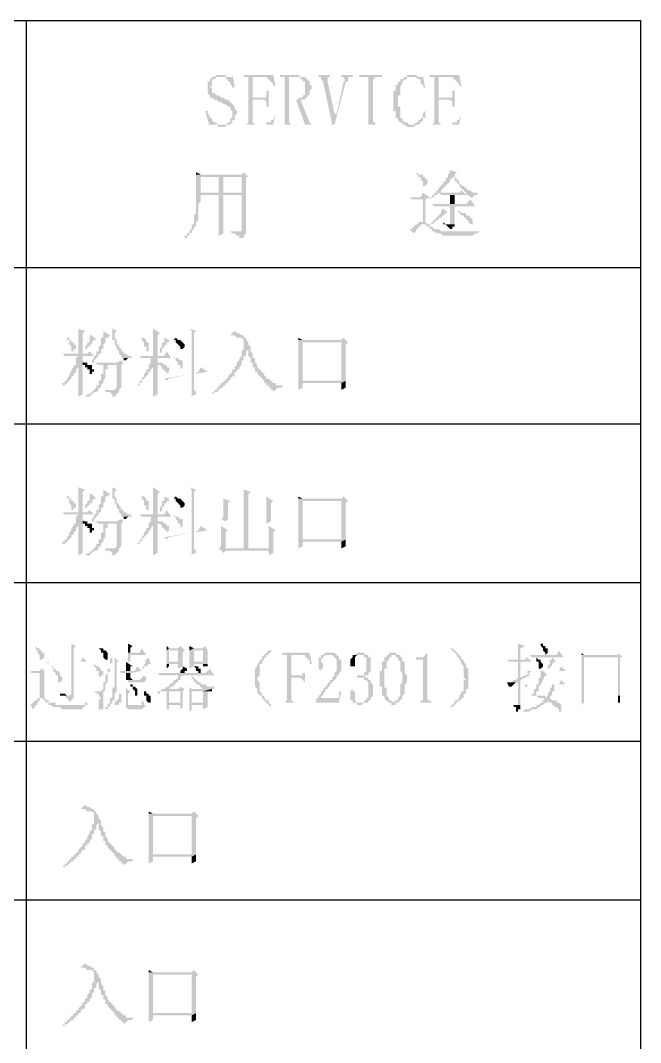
# Model space of a CAD drawing. Extents: x 51 to 246, y 3 to 417.
# Drawn here: x 221.89 to 233.47, y 288.97 to 308.06 of the extents above; entities that cross this region are included whole.
import ezdxf

# ---------------------------------------------------------------- set-up
doc = ezdxf.new("R2010")
doc.units = 0
doc.header["$MEASUREMENT"] = 0
doc.layers.add('_____1', color=160, linetype='Continuous')

msp = doc.modelspace()

# ---------------------------------------------------------------- hatches: boundary and pattern name
at = {"layer": '_____1'}
for points in [[(225.637, 307.043), (225.552, 307.043), (225.51, 307.001), (225.467, 307.001), (225.425, 306.959), (225.425, 306.916), (225.383, 306.916), (225.383, 306.705), (225.425, 306.662), (225.425, 306.62), (225.467, 306.62), (225.51, 306.578), (225.552, 306.578), (225.594, 306.535), (225.637, 306.535), (225.679, 306.493), (225.721, 306.493), (225.764, 306.451), (225.806, 306.451), (225.806, 306.408), (225.848, 306.366), (225.848, 306.239), (225.806, 306.239), (225.806, 306.154), (225.764, 306.154), (225.721, 306.112), (225.51, 306.112), (225.552, 306.112), (225.594, 306.07), (225.721, 306.07), (225.721, 306.112), (225.806, 306.112), (225.848, 306.154), (225.848, 306.197), (225.891, 306.197), (225.891, 306.281), (225.933, 306.324), (225.933, 306.366), (225.891, 306.408), (225.891, 306.451), (225.764, 306.578), (225.721, 306.578), (225.679, 306.62), (225.637, 306.62), (225.594, 306.662), (225.552, 306.662), (225.51, 306.705), (225.467, 306.705), (225.467, 306.789), (225.425, 306.832), (225.467, 306.832), (225.467, 306.959), (225.51, 306.959), (225.552, 307.001), (225.764, 307.001), (225.721, 307.001), (225.721, 307.043), (225.679, 307.043)], [(225.848, 307.043), (225.848, 307.001), (225.679, 307.001), (225.721, 307.001), (225.721, 306.959), (225.764, 306.959), (225.764, 306.916), (225.806, 306.916), (225.806, 306.874), (225.848, 306.832), (225.848, 306.789), (225.891, 306.832)], [(226.61, 307.043), (226.06, 307.043), (226.06, 307.001), (226.483, 307.001), (226.61, 306.874), (226.61, 306.832), (226.653, 306.832)], [(227.034, 307.043), (226.737, 307.043), (226.737, 307.001), (227.118, 307.001), (227.118, 306.959), (227.161, 306.959), (227.161, 306.916), (227.203, 306.916), (227.203, 306.662), (227.161, 306.662), (227.161, 306.62), (227.076, 306.62), (227.076, 306.578), (226.907, 306.578), (227.203, 306.578), (227.203, 306.62), (227.245, 306.62), (227.245, 306.662), (227.288, 306.662), (227.288, 306.747), (227.33, 306.789), (227.33, 306.832), (227.288, 306.874), (227.288, 306.916), (227.203, 307.001), (227.118, 307.001), (227.076, 307.043)], [(227.669, 307.043), (227.457, 307.043), (227.457, 307.001), (227.499, 307.001), (227.499, 306.959), (227.542, 306.916), (227.711, 306.112), (227.753, 306.324), (227.626, 306.916), (227.626, 307.001), (227.669, 307.001)], [(228.092, 307.043), (227.88, 307.043), (227.88, 307.001), (227.923, 307.001), (227.923, 306.959), (227.965, 306.959), (227.923, 306.916), (227.796, 306.324), (227.753, 306.324), (227.711, 306.112), (227.753, 306.112), (227.965, 306.916), (228.007, 306.916), (228.007, 307.001), (228.092, 307.001)], [(228.642, 307.043), (228.219, 307.043), (228.219, 307.001), (228.388, 307.001), (228.388, 306.112), (228.219, 306.112), (228.642, 306.112), (228.515, 306.112), (228.515, 306.154), (228.473, 306.154), (228.473, 306.959), (228.515, 307.001), (228.642, 307.001)], [(229.404, 307.043), (229.404, 307.001), (229.066, 307.001), (229.277, 307.001), (229.32, 306.959), (229.362, 306.959), (229.362, 306.874), (229.404, 306.874), (229.404, 306.832), (229.447, 306.789)], [(229.193, 307.043), (229.108, 307.043), (229.108, 307.001), (229.066, 307.001), (229.362, 307.001), (229.32, 307.001), (229.277, 307.043), (229.235, 307.043)], [(230.082, 307.043), (229.531, 307.043), (229.531, 307.001), (229.955, 307.001), (230.082, 306.874), (230.082, 306.832), (230.124, 306.832)], [(225.764, 307.001), (225.637, 307.001), (225.806, 307.001)], [(226.102, 307.001), (226.145, 307.001), (226.145, 306.154), (226.102, 306.112), (226.272, 306.112), (226.229, 306.154), (226.229, 306.578), (226.399, 306.578), (226.229, 306.62), (226.229, 307.001), (226.441, 307.001)], [(226.78, 307.001), (226.822, 307.001), (226.822, 306.112), (226.737, 306.112), (226.991, 306.112), (226.949, 306.112), (226.907, 306.154), (226.907, 306.578), (227.203, 306.578), (226.907, 306.578), (226.907, 307.001), (227.034, 307.001)], [(229.066, 307.001), (229.023, 306.959), (228.981, 306.959), (228.981, 306.916), (228.939, 306.916), (228.939, 306.874), (228.896, 306.832), (228.896, 306.747), (228.854, 306.747), (228.854, 306.366), (228.896, 306.366), (228.896, 306.239), (228.939, 306.239), (228.939, 306.197), (228.981, 306.154), (229.023, 306.154), (229.023, 306.112), (229.193, 306.112), (229.15, 306.112), (229.108, 306.154), (229.066, 306.154), (229.023, 306.197), (229.023, 306.239), (228.981, 306.239), (228.981, 306.451), (228.939, 306.451), (228.939, 306.662), (228.981, 306.662), (228.981, 306.832), (229.023, 306.874), (229.023, 306.916), (229.066, 306.959), (229.108, 306.959), (229.108, 307.001), (229.193, 307.001)], [(229.574, 307.001), (229.616, 307.001), (229.616, 306.154), (229.574, 306.112), (229.743, 306.112), (229.701, 306.154), (229.701, 306.578), (229.87, 306.578), (229.701, 306.62), (229.701, 307.001), (229.912, 307.001)], [(226.526, 306.747), (226.483, 306.747), (226.483, 306.62), (226.229, 306.62), (226.399, 306.578), (226.441, 306.578), (226.483, 306.535), (226.483, 306.451), (226.526, 306.451)], [(229.997, 306.747), (229.955, 306.747), (229.955, 306.62), (229.701, 306.62), (229.87, 306.578), (229.912, 306.578), (229.955, 306.535), (229.955, 306.451), (229.997, 306.451)], [(227.118, 306.578), (227.034, 306.578), (227.203, 306.112), (227.372, 306.112), (227.33, 306.112), (227.288, 306.154)], [(225.383, 306.366), (225.34, 306.366), (225.425, 306.07), (225.425, 306.112), (225.594, 306.112), (225.552, 306.112), (225.552, 306.154), (225.51, 306.154), (225.467, 306.197), (225.467, 306.239), (225.425, 306.239), (225.425, 306.281), (225.383, 306.324)], [(229.447, 306.366), (229.404, 306.324), (229.404, 306.239), (229.362, 306.239), (229.362, 306.197), (229.32, 306.197), (229.32, 306.154), (229.277, 306.154), (229.235, 306.112), (229.023, 306.112), (229.066, 306.112), (229.108, 306.07), (229.235, 306.07), (229.277, 306.112), (229.32, 306.112), (229.404, 306.197), (229.404, 306.239), (229.447, 306.239), (229.447, 306.324)], [(225.594, 306.112), (225.467, 306.112), (225.637, 306.112)], [(225.171, 305.223), (225.171, 305.181), (225.256, 305.181)], [(226.06, 305.223), (226.018, 305.181), (225.171, 305.181), (225.171, 304.503), (225.679, 304.503), (225.213, 304.503), (225.213, 304.63), (225.256, 304.673), (225.256, 304.8), (225.594, 304.8), (225.679, 304.842), (225.256, 304.842), (225.256, 305.138), (226.145, 305.138)], [(226.145, 305.138), (226.018, 305.138), (226.018, 304.842), (225.679, 304.842), (225.594, 304.8), (226.018, 304.8), (226.018, 304.503), (225.171, 304.503), (226.018, 304.503), (226.018, 304.122), (225.975, 304.122), (226.102, 304.122), (226.102, 305.138)], [(225.679, 305.138), (225.594, 305.138), (225.594, 304.842), (225.256, 304.842), (225.679, 304.842)], [(229.912, 305.265), (229.912, 305.223), (229.87, 305.181), (229.87, 305.138), (229.828, 305.096), (229.828, 305.054), (229.785, 305.054), (229.785, 305.011), (229.701, 304.927), (229.701, 304.884), (229.658, 304.884), (229.658, 304.842), (229.616, 304.842), (229.616, 304.8), (229.574, 304.8), (229.574, 304.757), (229.531, 304.757), (229.531, 304.715), (229.574, 304.757), (229.616, 304.757), (229.616, 304.8), (229.658, 304.8), (229.701, 304.842), (229.743, 304.842), (229.743, 304.884), (229.87, 305.011), (229.912, 305.054), (229.912, 305.096), (229.955, 305.096), (229.955, 305.138), (229.997, 305.138), (229.997, 305.181), (230.039, 305.223)], [(225.594, 304.8), (225.594, 304.503), (225.213, 304.503), (225.679, 304.503), (225.679, 304.8), (226.018, 304.8)], [(229.404, 304.842), (229.362, 304.757), (229.15, 304.757), (229.193, 304.715), (229.404, 304.715), (229.531, 304.757)], [(229.531, 304.757), (229.404, 304.715), (229.404, 304.292), (229.32, 304.292), (229.32, 304.249), (229.447, 304.249), (229.489, 304.207), (229.531, 304.207), (229.531, 304.165), (229.574, 304.165), (229.574, 304.122), (229.616, 304.122), (229.658, 304.08), (229.743, 304.08), (229.785, 304.038), (230.336, 304.038), (230.378, 304.08), (230.42, 304.08), (230.463, 304.122), (229.743, 304.122), (229.701, 304.165), (229.616, 304.165), (229.574, 304.207), (229.531, 304.207), (229.531, 304.249), (229.489, 304.249), (229.447, 304.292), (229.447, 304.715)], [(230.124, 304.884), (230.082, 304.842), (229.701, 304.842), (229.743, 304.8), (230.209, 304.8)], [(229.785, 304.546), (229.743, 304.503), (229.743, 304.461), (229.616, 304.334), (229.574, 304.292), (229.531, 304.249), (229.574, 304.249), (229.616, 304.292), (229.658, 304.334), (229.701, 304.334), (229.701, 304.376), (229.743, 304.376), (229.828, 304.461), (229.87, 304.461)], [(230.293, 304.715), (230.209, 304.63), (229.574, 304.63), (229.616, 304.588), (230.378, 304.588)], [(225.171, 304.503), (225.171, 304.461), (225.129, 304.419), (225.129, 304.249), (225.086, 304.249), (225.086, 304.165), (225.044, 304.122), (225.044, 304.08), (225.002, 304.08), (225.002, 304.038), (224.959, 304.038), (224.959, 303.995), (225.002, 303.995), (225.002, 304.038), (225.044, 304.038), (225.044, 304.08), (225.086, 304.08), (225.086, 304.122), (225.129, 304.165), (225.129, 304.207), (225.171, 304.207), (225.171, 304.292), (225.213, 304.334), (225.213, 304.503), (226.018, 304.503)], [(225.679, 304.503), (225.594, 304.503), (225.594, 304.038), (225.679, 304.08), (225.679, 304.461)], [(225.806, 304.165), (225.806, 304.122), (225.848, 304.08), (225.891, 304.08), (225.933, 304.038), (225.975, 304.038), (225.975, 303.995), (226.06, 303.995), (226.06, 304.038), (226.102, 304.08), (226.102, 304.122), (225.806, 304.122)], [(229.32, 304.249), (229.277, 304.249), (229.235, 304.207), (229.193, 304.165), (229.15, 304.165), (229.235, 304.08), (229.277, 304.122), (229.277, 304.165), (229.32, 304.165), (229.32, 304.207), (229.362, 304.207), (229.362, 304.249), (229.404, 304.249)], [(222.97, 302.302), (222.97, 301.836), (223.054, 301.836), (223.054, 302.217), (223.097, 302.26)], [(223.435, 302.26), (223.435, 302.133), (223.393, 302.133), (223.393, 302.006), (223.351, 301.963), (223.351, 301.879), (223.308, 301.879), (223.308, 301.794), (223.266, 301.794), (223.266, 301.752), (223.224, 301.709), (223.224, 301.667), (223.266, 301.667), (223.266, 301.709), (223.351, 301.794), (223.351, 301.836), (223.393, 301.836), (223.393, 301.921), (223.435, 301.921), (223.435, 302.006), (223.478, 302.048), (223.478, 302.133), (223.52, 302.133), (223.562, 302.175)], [(223.605, 302.302), (223.605, 302.09), (223.647, 302.09), (223.647, 302.006), (223.689, 301.963), (223.689, 301.921), (223.732, 301.879), (223.732, 301.836), (223.774, 301.794), (223.774, 301.752), (223.986, 301.752), (223.943, 301.794), (223.901, 301.794), (223.859, 301.836), (223.816, 301.836), (223.816, 301.879), (223.774, 301.879), (223.774, 301.921), (223.732, 301.963), (223.732, 302.006), (223.689, 302.006), (223.689, 302.09), (223.647, 302.133), (223.647, 302.217), (223.689, 302.26)], [(224.367, 302.302), (224.367, 301.794), (224.451, 301.794), (224.451, 302.175), (224.494, 302.217)], [(225.044, 302.302), (225.086, 302.26), (225.086, 301.455), (225.129, 301.455), (225.129, 302.217), (225.171, 302.26)], [(225.891, 302.26), (225.806, 302.175), (225.891, 302.175), (225.933, 302.133), (226.018, 302.133), (226.06, 302.09), (226.06, 301.921), (226.145, 301.921), (226.145, 301.794), (226.187, 301.752), (226.187, 301.667), (226.229, 301.667), (226.229, 301.582), (226.272, 301.582), (226.272, 301.498), (226.314, 301.498), (226.314, 301.455), (226.399, 301.371), (226.441, 301.328), (226.441, 301.286), (226.483, 301.286), (226.483, 301.244), (226.526, 301.244), (226.526, 301.201), (226.568, 301.201), (226.568, 301.159), (226.61, 301.159), (226.61, 301.117), (226.695, 301.201), (226.78, 301.201), (226.78, 301.244), (226.653, 301.244), (226.653, 301.286), (226.61, 301.286), (226.526, 301.371), (226.483, 301.371), (226.483, 301.413), (226.441, 301.413), (226.441, 301.455), (226.399, 301.498), (226.314, 301.582), (226.314, 301.625), (226.272, 301.667), (226.272, 301.752), (226.229, 301.752), (226.229, 301.836), (226.187, 301.879), (226.187, 301.963), (226.145, 302.006), (226.145, 302.048), (226.102, 302.09), (226.102, 302.133), (226.06, 302.133), (226.06, 302.175), (226.018, 302.175), (225.975, 302.217), (225.933, 302.217)], [(222.758, 302.133), (222.758, 302.09), (222.8, 302.09), (222.8, 302.006), (222.843, 301.963), (222.843, 301.879), (222.885, 301.879), (222.885, 301.921), (222.927, 301.921), (222.927, 302.006), (222.885, 302.006), (222.885, 302.048), (222.843, 302.048), (222.843, 302.09), (222.8, 302.09), (222.8, 302.133)], [(223.224, 302.175), (223.181, 302.175), (223.181, 302.048), (223.139, 302.048), (223.139, 302.006), (223.097, 301.963), (223.097, 301.879), (223.097, 301.921), (223.139, 301.921), (223.139, 301.963), (223.181, 301.963), (223.181, 302.006), (223.224, 302.006), (223.224, 302.048), (223.266, 302.09), (223.308, 302.09)], [(224.155, 302.133), (224.155, 302.09), (224.197, 302.048), (224.197, 301.963), (224.24, 301.963), (224.24, 301.879), (224.282, 301.879), (224.282, 302.048), (224.24, 302.048), (224.24, 302.09), (224.197, 302.133)], [(224.578, 302.133), (224.578, 302.048), (224.536, 302.048), (224.536, 301.963), (224.494, 301.921), (224.494, 301.836), (224.536, 301.879), (224.536, 301.921), (224.578, 301.963), (224.578, 302.006), (224.621, 302.006), (224.621, 302.048), (224.663, 302.048), (224.663, 302.09)], [(227.923, 302.133), (227.88, 302.09), (227.076, 302.09), (227.076, 302.048), (227.88, 302.048), (227.88, 301.328), (227.161, 301.328), (227.965, 301.328), (227.965, 302.006), (228.007, 302.048)], [(227.076, 302.133), (227.076, 302.09), (227.161, 302.09)], [(227.076, 302.048), (227.076, 301.159), (227.161, 301.201), (227.161, 301.286), (227.88, 301.286), (227.965, 301.328), (227.161, 301.328), (227.161, 302.048), (227.88, 302.048)], [(223.181, 301.879), (223.139, 301.836), (222.673, 301.836), (222.716, 301.794), (223.266, 301.794)], [(224.621, 301.879), (224.578, 301.794), (224.113, 301.794), (224.155, 301.752), (224.705, 301.752)], [(226.06, 301.921), (226.018, 301.879), (226.018, 301.794), (225.975, 301.752), (225.975, 301.709), (225.933, 301.667), (225.933, 301.625), (225.891, 301.582), (225.891, 301.54), (225.848, 301.54), (225.848, 301.498), (225.764, 301.413), (225.764, 301.371), (225.721, 301.371), (225.721, 301.328), (225.679, 301.328), (225.679, 301.286), (225.637, 301.286), (225.637, 301.244), (225.594, 301.244), (225.594, 301.201), (225.552, 301.201), (225.552, 301.159), (225.51, 301.159), (225.51, 301.117), (225.467, 301.117), (225.51, 301.074), (225.51, 301.117), (225.552, 301.117), (225.637, 301.201), (225.679, 301.201), (225.679, 301.244), (225.721, 301.244), (225.721, 301.286), (225.764, 301.286), (225.764, 301.328), (225.806, 301.328), (225.806, 301.371), (225.848, 301.413), (225.891, 301.413), (225.891, 301.498), (225.933, 301.498), (225.933, 301.54), (225.975, 301.54), (225.975, 301.582), (226.018, 301.625), (226.018, 301.709), (226.06, 301.709), (226.06, 301.794), (226.102, 301.794), (226.102, 301.879), (226.145, 301.921)], [(223.054, 301.794), (222.97, 301.794), (222.927, 301.752), (222.927, 301.625), (222.97, 301.625), (222.97, 301.032), (223.054, 301.074), (223.054, 301.667), (223.097, 301.667), (223.054, 301.709)], [(223.097, 301.667), (223.054, 301.667), (223.054, 301.625), (223.097, 301.625), (223.097, 301.582), (223.139, 301.582), (223.139, 301.54), (223.181, 301.54), (223.181, 301.455), (223.224, 301.455), (223.224, 301.498), (223.266, 301.498), (223.266, 301.54), (223.224, 301.54), (223.224, 301.625), (223.139, 301.625), (223.139, 301.667)], [(223.774, 301.709), (223.689, 301.667), (223.266, 301.667), (223.351, 301.625), (223.689, 301.625), (223.816, 301.667)], [(223.816, 301.667), (223.689, 301.625), (223.689, 301.201), (223.647, 301.159), (223.478, 301.159), (223.478, 301.117), (223.562, 301.117), (223.605, 301.074), (223.605, 301.032), (223.647, 301.032), (223.689, 301.074), (223.732, 301.117), (223.732, 301.159), (223.774, 301.201), (223.774, 301.625)], [(223.816, 301.752), (223.816, 301.709), (223.859, 301.709), (223.901, 301.752), (223.943, 301.752)], [(224.324, 301.667), (224.282, 301.625), (224.367, 301.625), (224.367, 301.032), (224.451, 301.074), (224.451, 301.667)], [(224.451, 301.752), (224.324, 301.752), (224.324, 301.667), (224.451, 301.667), (224.451, 301.625), (224.494, 301.625), (224.536, 301.582), (224.536, 301.54), (224.578, 301.54), (224.578, 301.498), (224.621, 301.498), (224.621, 301.455), (224.663, 301.498), (224.663, 301.582), (224.621, 301.582), (224.621, 301.625), (224.578, 301.625), (224.536, 301.667), (224.451, 301.667)], [(224.748, 301.794), (224.748, 301.752), (224.79, 301.752), (224.79, 301.709), (224.832, 301.667), (224.832, 301.625), (224.875, 301.625), (224.875, 301.54), (224.917, 301.582), (224.917, 301.709), (224.875, 301.709), (224.832, 301.752), (224.79, 301.752)], [(222.927, 301.625), (222.885, 301.625), (222.885, 301.582), (222.843, 301.54), (222.843, 301.498), (222.8, 301.455), (222.8, 301.413), (222.758, 301.371), (222.758, 301.328), (222.716, 301.328), (222.716, 301.286), (222.673, 301.286), (222.673, 301.244), (222.716, 301.244), (222.843, 301.371), (222.843, 301.413), (222.885, 301.413), (222.885, 301.455), (222.927, 301.498), (222.927, 301.54), (222.97, 301.582), (222.97, 301.625)], [(224.282, 301.625), (224.282, 301.54), (224.24, 301.54), (224.24, 301.498), (224.197, 301.455), (224.197, 301.413), (224.155, 301.371), (224.155, 301.328), (224.113, 301.328), (224.113, 301.286), (224.07, 301.244), (224.113, 301.244), (224.113, 301.286), (224.155, 301.286), (224.155, 301.328), (224.282, 301.455), (224.282, 301.498), (224.324, 301.498), (224.324, 301.54), (224.367, 301.582), (224.367, 301.625)], [(225.256, 301.582), (225.213, 301.498), (225.129, 301.455), (225.086, 301.455), (224.578, 301.371), (224.621, 301.328), (224.663, 301.371), (225.086, 301.455), (225.129, 301.455), (225.383, 301.498)], [(225.129, 301.455), (225.086, 301.455), (225.086, 301.032), (225.044, 301.032), (225.171, 301.074), (225.171, 301.117), (225.129, 301.159), (225.129, 301.413)], [(227.965, 301.328), (227.88, 301.286), (227.88, 301.159), (227.965, 301.201), (227.965, 301.286)], [(222.97, 299.339), (222.97, 298.873), (223.054, 298.873), (223.054, 299.254), (223.097, 299.296)], [(223.224, 299.212), (223.181, 299.212), (223.181, 299.085), (223.139, 299.085), (223.139, 299.042), (223.097, 299), (223.097, 298.915), (223.097, 298.958), (223.139, 298.958), (223.139, 299), (223.181, 299), (223.181, 299.042), (223.224, 299.042), (223.224, 299.085), (223.266, 299.127), (223.308, 299.127)], [(223.435, 299.296), (223.435, 299.169), (223.393, 299.169), (223.393, 299.042), (223.351, 299), (223.351, 298.915), (223.308, 298.915), (223.308, 298.831), (223.266, 298.831), (223.266, 298.788), (223.224, 298.746), (223.224, 298.704), (223.266, 298.704), (223.266, 298.746), (223.351, 298.831), (223.351, 298.873), (223.393, 298.873), (223.393, 298.958), (223.435, 298.958), (223.435, 299.042), (223.478, 299.085), (223.478, 299.169), (223.52, 299.169), (223.562, 299.212)], [(223.605, 299.339), (223.605, 299.127), (223.647, 299.127), (223.647, 299.042), (223.689, 299), (223.689, 298.958), (223.732, 298.915), (223.732, 298.873), (223.774, 298.831), (223.774, 298.788), (223.986, 298.788), (223.943, 298.831), (223.901, 298.831), (223.859, 298.873), (223.816, 298.873), (223.816, 298.915), (223.774, 298.915), (223.774, 298.958), (223.732, 299), (223.732, 299.042), (223.689, 299.042), (223.689, 299.127), (223.647, 299.169), (223.647, 299.254), (223.689, 299.296)], [(224.367, 299.339), (224.367, 298.831), (224.451, 298.831), (224.451, 299.212), (224.494, 299.254)], [(225.044, 299.339), (225.086, 299.296), (225.086, 298.492), (225.129, 298.492), (225.129, 299.254), (225.171, 299.296)], [(226.06, 299.296), (226.06, 298.746), (225.764, 298.746), (226.145, 298.746), (226.145, 299.212), (226.187, 299.254)], [(222.758, 299.169), (222.758, 299.127), (222.8, 299.127), (222.8, 299.042), (222.843, 299), (222.843, 298.915), (222.885, 298.915), (222.885, 298.958), (222.927, 298.958), (222.927, 299.042), (222.885, 299.042), (222.885, 299.085), (222.843, 299.085), (222.843, 299.127), (222.8, 299.127), (222.8, 299.169)], [(224.155, 299.169), (224.155, 299.127), (224.197, 299.085), (224.197, 299), (224.24, 299), (224.24, 298.915), (224.282, 298.915), (224.282, 299.085), (224.24, 299.085), (224.24, 299.127), (224.197, 299.169)], [(224.578, 299.169), (224.578, 299.085), (224.536, 299.085), (224.536, 299), (224.494, 298.958), (224.494, 298.873), (224.536, 298.915), (224.536, 298.958), (224.578, 299), (224.578, 299.042), (224.621, 299.042), (224.621, 299.085), (224.663, 299.085), (224.663, 299.127)], [(226.483, 299.169), (226.483, 298.746), (225.637, 298.746), (226.483, 298.746), (226.483, 298.661), (226.568, 298.704), (226.568, 299.042), (226.61, 299.085)], [(225.679, 299.127), (225.679, 298.788), (225.637, 298.746), (226.145, 298.746), (225.764, 298.746), (225.764, 299.042), (225.806, 299.085)], [(227.923, 299.169), (227.88, 299.127), (227.076, 299.127), (227.076, 299.085), (227.88, 299.085), (227.88, 298.365), (227.161, 298.365), (227.965, 298.365), (227.965, 299.042), (228.007, 299.085)], [(227.076, 299.169), (227.076, 299.127), (227.161, 299.127)], [(227.076, 299.085), (227.076, 298.196), (227.161, 298.238), (227.161, 298.323), (227.88, 298.323), (227.965, 298.365), (227.161, 298.365), (227.161, 299.085), (227.88, 299.085)], [(223.181, 298.915), (223.139, 298.873), (222.673, 298.873), (222.716, 298.831), (223.266, 298.831)], [(223.054, 298.831), (222.97, 298.831), (222.927, 298.788), (222.927, 298.661), (222.97, 298.661), (222.97, 298.069), (223.054, 298.111), (223.054, 298.704), (223.097, 298.704), (223.054, 298.746)], [(224.621, 298.915), (224.578, 298.831), (224.113, 298.831), (224.155, 298.788), (224.705, 298.788)], [(224.748, 298.831), (224.748, 298.788), (224.79, 298.788), (224.79, 298.746), (224.832, 298.704), (224.832, 298.661), (224.875, 298.661), (224.875, 298.577), (224.917, 298.619), (224.917, 298.746), (224.875, 298.746), (224.832, 298.788), (224.79, 298.788)], [(222.927, 298.661), (222.885, 298.661), (222.885, 298.619), (222.843, 298.577), (222.843, 298.534), (222.8, 298.492), (222.8, 298.45), (222.758, 298.407), (222.758, 298.365), (222.716, 298.365), (222.716, 298.323), (222.673, 298.323), (222.673, 298.28), (222.716, 298.28), (222.843, 298.407), (222.843, 298.45), (222.885, 298.45), (222.885, 298.492), (222.927, 298.534), (222.927, 298.577), (222.97, 298.619), (222.97, 298.661)], [(223.097, 298.704), (223.054, 298.704), (223.054, 298.661), (223.097, 298.661), (223.097, 298.619), (223.139, 298.619), (223.139, 298.577), (223.181, 298.577), (223.181, 298.492), (223.224, 298.492), (223.224, 298.534), (223.266, 298.534), (223.266, 298.577), (223.224, 298.577), (223.224, 298.661), (223.139, 298.661), (223.139, 298.704)], [(223.774, 298.746), (223.689, 298.704), (223.266, 298.704), (223.351, 298.661), (223.689, 298.661), (223.816, 298.704)], [(223.816, 298.704), (223.689, 298.661), (223.689, 298.238), (223.647, 298.196), (223.478, 298.196), (223.478, 298.153), (223.562, 298.153), (223.605, 298.111), (223.605, 298.069), (223.647, 298.069), (223.732, 298.153), (223.732, 298.196), (223.774, 298.238), (223.774, 298.661)], [(223.816, 298.788), (223.816, 298.746), (223.859, 298.746), (223.901, 298.788), (223.943, 298.788)], [(224.282, 298.661), (224.282, 298.577), (224.24, 298.577), (224.24, 298.534), (224.197, 298.492), (224.197, 298.45), (224.155, 298.407), (224.155, 298.365), (224.113, 298.365), (224.113, 298.323), (224.07, 298.28), (224.113, 298.28), (224.113, 298.323), (224.155, 298.323), (224.155, 298.365), (224.282, 298.492), (224.282, 298.534), (224.324, 298.534), (224.324, 298.577), (224.367, 298.619), (224.367, 298.661)], [(224.324, 298.704), (224.282, 298.661), (224.367, 298.661), (224.367, 298.069), (224.451, 298.111), (224.451, 298.704)], [(224.451, 298.788), (224.324, 298.788), (224.324, 298.704), (224.451, 298.704), (224.451, 298.661), (224.494, 298.661), (224.536, 298.619), (224.536, 298.577), (224.578, 298.577), (224.578, 298.534), (224.621, 298.534), (224.621, 298.492), (224.663, 298.534), (224.663, 298.619), (224.621, 298.619), (224.621, 298.661), (224.578, 298.661), (224.536, 298.704), (224.451, 298.704)], [(225.256, 298.619), (225.213, 298.534), (225.129, 298.492), (225.086, 298.492), (224.578, 298.407), (224.621, 298.365), (224.663, 298.407), (225.086, 298.492), (225.129, 298.492), (225.383, 298.534)], [(225.637, 298.619), (225.637, 298.238), (225.594, 298.196), (226.526, 298.153), (226.526, 298.069), (226.61, 298.111), (226.61, 298.196), (225.721, 298.196), (225.721, 298.492), (225.764, 298.534)], [(225.637, 298.746), (225.721, 298.704), (225.764, 298.746), (226.06, 298.746)], [(226.06, 298.746), (226.06, 298.196), (225.721, 298.196), (226.145, 298.196), (226.145, 298.746), (226.483, 298.746)], [(226.526, 298.619), (226.526, 298.196), (226.145, 298.196), (226.61, 298.196), (226.61, 298.492), (226.653, 298.534)], [(225.129, 298.492), (225.086, 298.492), (225.086, 298.069), (225.044, 298.069), (225.171, 298.111), (225.171, 298.153), (225.129, 298.196), (225.129, 298.45)], [(227.965, 298.365), (227.88, 298.323), (227.88, 298.196), (227.965, 298.238), (227.965, 298.323)], [(225.594, 298.196), (225.679, 298.111), (225.721, 298.153), (226.526, 298.153)], [(222.165, 296.375), (222.165, 296.333), (222.208, 296.291), (222.208, 296.248), (222.25, 296.206), (222.25, 296.121), (222.292, 296.121), (222.335, 296.164), (222.335, 296.248), (222.292, 296.248), (222.292, 296.291), (222.25, 296.291), (222.25, 296.333), (222.208, 296.333)], [(222.843, 296.418), (222.843, 296.079), (222.885, 296.079), (222.885, 296.333), (222.927, 296.375)], [(224.155, 296.333), (224.113, 296.248), (223.901, 296.248), (223.901, 296.079), (223.732, 296.079), (223.943, 296.079), (223.943, 296.206), (224.24, 296.206)], [(223.901, 296.418), (223.901, 296.248), (223.943, 296.248), (223.943, 296.333), (223.986, 296.375)], [(224.875, 296.375), (224.832, 296.333), (224.663, 296.333), (224.621, 296.291), (224.621, 296.037), (224.832, 296.037), (224.832, 295.952), (224.917, 295.994), (224.917, 296.037), (224.663, 296.079), (224.663, 296.291), (224.959, 296.291)], [(224.621, 296.375), (224.621, 296.291), (224.663, 296.333)], [(225.34, 296.375), (225.298, 296.333), (225.129, 296.333), (225.044, 296.291), (225.044, 296.037), (225.129, 296.079), (225.129, 296.291), (225.383, 296.291)], [(225.044, 296.375), (225.044, 296.291), (225.129, 296.333)], [(229.912, 296.333), (230.039, 296.206), (230.039, 296.164), (230.082, 296.164), (230.082, 296.121), (230.124, 296.079), (230.124, 296.037), (230.166, 295.994), (230.166, 295.783), (230.209, 295.74), (230.166, 295.74), (230.166, 295.529), (230.124, 295.529), (230.124, 295.486), (230.082, 295.444), (230.082, 295.402), (230.039, 295.359), (229.997, 295.359), (229.997, 295.317), (229.912, 295.232), (229.955, 295.232), (230.082, 295.359), (230.124, 295.359), (230.124, 295.402), (230.166, 295.402), (230.166, 295.486), (230.209, 295.486), (230.209, 295.571), (230.251, 295.571), (230.251, 295.952), (230.209, 295.994), (230.209, 296.037), (230.166, 296.079), (230.166, 296.121), (230.124, 296.121), (230.124, 296.164), (229.955, 296.333)], [(231.182, 296.418), (231.182, 296.121), (231.225, 296.121), (231.225, 296.333), (231.309, 296.375)], [(223.054, 296.164), (223.012, 296.079), (222.377, 296.079), (222.419, 296.037), (222.419, 296.079), (223.139, 296.079)], [(223.647, 296.164), (223.647, 295.613), (223.605, 295.571), (223.605, 295.402), (223.562, 295.402), (223.562, 295.317), (223.52, 295.275), (223.52, 295.232), (223.478, 295.232), (223.478, 295.148), (223.478, 295.19), (223.52, 295.19), (223.52, 295.232), (223.562, 295.232), (223.562, 295.275), (223.605, 295.317), (223.605, 295.359), (223.647, 295.359), (223.647, 295.486), (223.689, 295.529), (223.689, 296.079), (224.24, 296.079), (223.732, 296.079)], [(224.282, 296.164), (224.197, 296.079), (223.943, 296.079), (224.24, 296.079), (224.155, 295.952), (224.197, 295.952), (224.197, 295.994), (224.24, 295.994), (224.282, 296.037), (224.324, 296.037)], [(224.959, 296.291), (224.832, 296.291), (224.832, 296.079), (224.663, 296.079), (224.917, 296.037), (224.917, 296.248)], [(225.383, 296.291), (225.298, 296.291), (225.298, 296.079), (225.129, 296.079), (225.044, 296.037), (225.044, 295.952), (225.129, 295.994), (225.129, 296.037), (225.383, 296.037), (225.383, 296.248)], [(227.288, 296.248), (226.78, 296.248), (226.78, 296.206), (227.203, 296.206), (227.203, 296.164), (227.245, 296.164), (227.245, 296.121), (227.288, 296.121), (227.288, 296.037), (227.33, 296.037)], [(226.822, 296.206), (226.864, 296.206), (226.864, 295.359), (226.822, 295.317), (226.78, 295.317), (227.034, 295.317), (226.991, 295.317), (226.949, 295.359), (226.949, 295.783), (227.118, 295.783), (226.949, 295.825), (226.949, 296.206), (227.118, 296.206)], [(227.542, 296.206), (227.499, 296.206), (227.499, 296.164), (227.457, 296.164), (227.457, 295.952), (227.499, 295.91), (227.499, 295.952), (227.542, 295.952), (227.542, 296.037), (227.499, 296.079), (227.499, 296.121), (227.584, 296.206), (227.626, 296.206)], [(228.134, 296.206), (228.092, 296.206), (228.092, 296.164), (228.05, 296.121), (228.05, 295.994), (228.134, 295.994), (228.134, 296.164), (228.177, 296.206), (228.219, 296.206)], [(228.727, 296.206), (228.727, 296.164), (228.685, 296.164), (228.685, 296.079), (228.642, 296.079), (228.642, 295.91), (228.6, 295.91), (228.6, 295.613), (228.642, 295.613), (228.642, 295.444), (228.685, 295.444), (228.685, 295.402), (228.769, 295.317), (228.812, 295.317), (228.812, 295.275), (228.896, 295.275), (228.896, 295.317), (228.939, 295.317), (228.854, 295.317), (228.812, 295.359), (228.769, 295.359), (228.769, 295.402), (228.727, 295.444), (228.727, 295.571), (228.685, 295.613), (228.685, 295.952), (228.727, 295.952), (228.727, 296.079), (228.769, 296.121), (228.769, 296.164), (228.812, 296.164), (228.812, 296.206), (228.854, 296.206)], [(229.489, 296.248), (229.404, 296.164), (229.277, 296.164), (229.277, 296.121), (229.404, 296.121), (229.404, 295.359), (229.362, 295.359), (229.362, 295.317), (229.277, 295.317), (229.616, 295.317), (229.574, 295.317), (229.531, 295.359), (229.489, 295.359), (229.489, 295.402)], [(231.352, 296.164), (231.309, 296.121), (230.971, 296.121), (231.013, 296.079), (231.436, 296.079)], [(231.944, 296.291), (231.902, 296.206), (231.394, 296.206), (231.436, 296.164), (232.029, 296.164)], [(231.817, 296.164), (231.817, 296.121), (231.775, 296.121), (231.775, 296.037), (231.733, 295.994), (231.733, 295.91), (231.69, 295.91), (231.733, 295.91), (231.733, 295.952), (231.775, 295.952), (231.775, 295.994), (231.817, 295.994), (231.817, 296.037), (231.86, 296.079), (231.902, 296.079)], [(233.045, 296.248), (233.045, 296.206), (232.368, 296.206), (232.368, 296.164), (233.045, 296.164), (233.045, 295.444), (232.41, 295.444), (233.087, 295.444), (233.087, 296.164), (233.13, 296.164)], [(232.368, 296.248), (232.368, 296.206), (232.41, 296.206)], [(232.368, 296.164), (232.368, 295.275), (232.41, 295.317), (232.41, 295.444), (233.087, 295.444), (232.41, 295.444), (232.41, 296.164), (233.045, 296.164)], [(222.292, 295.952), (222.25, 295.91), (222.081, 295.91), (222.081, 295.867), (222.25, 295.867), (222.335, 295.91)], [(222.885, 296.079), (222.843, 296.079), (222.843, 295.486), (222.8, 295.444), (222.631, 295.444), (222.716, 295.444), (222.8, 295.359), (222.8, 295.317), (222.843, 295.359), (222.885, 295.402), (222.885, 295.486)], [(223.266, 296.037), (223.266, 295.994), (223.308, 295.952), (223.308, 295.91), (223.351, 295.91), (223.351, 295.825), (223.393, 295.783), (223.393, 295.825), (223.435, 295.825), (223.435, 295.91), (223.393, 295.91), (223.393, 295.952), (223.351, 295.994), (223.308, 295.994)], [(224.07, 295.994), (224.028, 295.91), (223.732, 295.91), (223.774, 295.867), (223.943, 295.867), (224.155, 295.91)], [(223.859, 296.079), (223.859, 295.91), (223.943, 295.91), (223.943, 295.994), (223.986, 295.994)], [(225.425, 295.952), (225.34, 295.867), (224.451, 295.867), (224.494, 295.825), (225.51, 295.825)], [(224.621, 296.037), (224.621, 295.952), (224.663, 295.994), (224.663, 296.037), (224.832, 296.037)], [(224.917, 295.994), (224.917, 295.952), (224.875, 295.91), (224.875, 295.867), (224.959, 295.867), (224.959, 295.91), (225.002, 295.91), (225.002, 295.952)], [(225.129, 295.994), (225.171, 295.952), (225.171, 295.91), (225.213, 295.91), (225.213, 295.867), (225.256, 295.867), (225.256, 295.952), (225.213, 295.952), (225.213, 295.994), (225.171, 295.994)], [(227.203, 295.952), (227.203, 295.867), (227.161, 295.867), (227.161, 295.825), (226.949, 295.825), (227.118, 295.783), (227.203, 295.698), (227.203, 295.613)], [(231.987, 295.994), (231.944, 295.91), (231.352, 295.91), (231.352, 295.867), (231.394, 295.867), (231.436, 295.91), (232.071, 295.91)], [(222.335, 295.91), (222.25, 295.867), (222.25, 295.402), (222.208, 295.402), (222.208, 295.359), (222.165, 295.359), (222.081, 295.275), (222.123, 295.19), (222.165, 295.232), (222.165, 295.275), (222.208, 295.275), (222.208, 295.317), (222.25, 295.359), (222.25, 295.402), (222.335, 295.402), (222.335, 295.867)], [(223.943, 295.867), (223.859, 295.867), (223.859, 295.74), (223.986, 295.74), (223.943, 295.783)], [(224.832, 295.825), (224.832, 295.783), (224.79, 295.74), (224.748, 295.74), (224.748, 295.698), (224.705, 295.698), (224.705, 295.656), (224.663, 295.656), (224.663, 295.613), (224.621, 295.613), (224.578, 295.571), (224.663, 295.571), (224.705, 295.613), (224.748, 295.613), (224.748, 295.656), (224.79, 295.656), (224.79, 295.698), (224.832, 295.698), (224.832, 295.74), (224.875, 295.74), (224.875, 295.783), (224.917, 295.825), (225.044, 295.825)], [(231.394, 295.867), (231.225, 295.783), (231.182, 295.783), (231.14, 295.74), (231.098, 295.74), (231.055, 295.698), (231.182, 295.698), (231.182, 295.275), (231.14, 295.275), (231.225, 295.275), (231.225, 295.74), (231.394, 295.825)], [(231.648, 295.91), (231.606, 295.91), (231.606, 295.783), (231.563, 295.783), (231.563, 295.656), (231.606, 295.656), (231.69, 295.825), (231.733, 295.825)], [(223.816, 295.613), (223.859, 295.571), (223.859, 295.232), (223.901, 295.19), (224.155, 295.19), (224.197, 295.232), (223.943, 295.275), (223.901, 295.275), (223.901, 295.486), (223.943, 295.529)], [(224.875, 295.613), (224.832, 295.571), (224.536, 295.571), (224.494, 295.529), (224.451, 295.529), (224.451, 295.486), (224.494, 295.486), (224.494, 295.529), (224.621, 295.529), (224.959, 295.571)], [(224.959, 295.571), (224.621, 295.529), (224.875, 295.529), (224.875, 295.317), (224.663, 295.317), (224.917, 295.275), (224.917, 295.529)], [(225.044, 295.613), (225.044, 295.275), (225.298, 295.275), (225.298, 295.19), (225.383, 295.232), (225.383, 295.317), (225.086, 295.317), (225.086, 295.529), (225.298, 295.529), (225.467, 295.571), (225.086, 295.571)], [(225.467, 295.571), (225.298, 295.529), (225.467, 295.529)], [(228.092, 295.571), (228.05, 295.529), (228.05, 295.359), (228.092, 295.359), (228.092, 295.317), (228.177, 295.317), (228.177, 295.275), (228.261, 295.275), (228.304, 295.317), (228.346, 295.317), (228.177, 295.317), (228.134, 295.359), (228.134, 295.529), (228.092, 295.529)], [(231.055, 295.698), (230.971, 295.698), (231.013, 295.613), (231.055, 295.613), (231.14, 295.698), (231.182, 295.698)], [(231.987, 295.74), (231.944, 295.656), (231.309, 295.656), (231.309, 295.613), (231.352, 295.613), (231.352, 295.656), (232.071, 295.656)], [(231.86, 295.656), (231.817, 295.656), (231.817, 295.613), (231.775, 295.571), (231.775, 295.529), (231.733, 295.486), (231.733, 295.444), (231.69, 295.402), (231.775, 295.402), (231.775, 295.444), (231.817, 295.444), (231.817, 295.529), (231.86, 295.529), (231.86, 295.613)], [(222.631, 295.486), (222.631, 295.444), (222.8, 295.444), (222.758, 295.444), (222.716, 295.486), (222.673, 295.486)], [(224.621, 295.529), (224.621, 295.275), (224.875, 295.275), (224.875, 295.19), (224.917, 295.232), (224.917, 295.275), (224.663, 295.317), (224.663, 295.529), (224.875, 295.529)], [(225.298, 295.529), (225.298, 295.317), (225.086, 295.317), (225.383, 295.317), (225.383, 295.529)], [(227.88, 295.529), (227.838, 295.529), (227.838, 295.402), (227.457, 295.402), (227.415, 295.359), (227.415, 295.317), (227.838, 295.317)], [(223.139, 295.317), (223.097, 295.317), (223.097, 295.275), (222.8, 295.275), (223.139, 295.275)], [(224.621, 295.275), (224.621, 295.19), (224.663, 295.19), (224.663, 295.275), (224.875, 295.275)], [(225.044, 295.275), (225.044, 295.148), (225.086, 295.19), (225.086, 295.275), (225.298, 295.275)], [(231.648, 295.359), (231.648, 295.317), (231.606, 295.317), (231.563, 295.275), (231.521, 295.275), (231.521, 295.232), (231.436, 295.232), (231.394, 295.19), (231.309, 295.19), (231.267, 295.148), (231.394, 295.148), (231.436, 295.19), (231.521, 295.19), (231.563, 295.232), (231.606, 295.232), (231.606, 295.275), (231.648, 295.275), (231.69, 295.317), (231.733, 295.317), (231.733, 295.359)], [(223.097, 293.412), (223.012, 293.327), (223.097, 293.327), (223.139, 293.285), (223.224, 293.285), (223.266, 293.243), (223.266, 293.073), (223.351, 293.073), (223.351, 292.946), (223.393, 292.904), (223.393, 292.819), (223.435, 292.819), (223.435, 292.735), (223.478, 292.735), (223.478, 292.65), (223.52, 292.65), (223.52, 292.608), (223.647, 292.481), (223.647, 292.438), (223.689, 292.438), (223.689, 292.396), (223.732, 292.396), (223.732, 292.354), (223.774, 292.354), (223.774, 292.311), (223.816, 292.311), (223.816, 292.269), (223.859, 292.311), (223.901, 292.354), (223.986, 292.354), (223.986, 292.396), (223.859, 292.396), (223.859, 292.438), (223.816, 292.438), (223.732, 292.523), (223.689, 292.523), (223.689, 292.565), (223.647, 292.565), (223.647, 292.608), (223.605, 292.65), (223.562, 292.692), (223.52, 292.735), (223.52, 292.777), (223.478, 292.819), (223.478, 292.904), (223.435, 292.904), (223.435, 292.989), (223.393, 293.031), (223.393, 293.116), (223.351, 293.158), (223.351, 293.2), (223.308, 293.243), (223.308, 293.285), (223.266, 293.285), (223.266, 293.327), (223.224, 293.327), (223.181, 293.37), (223.139, 293.37)], [(225.129, 293.285), (225.086, 293.243), (224.282, 293.243), (224.282, 293.2), (225.086, 293.2), (225.086, 292.481), (224.367, 292.481), (225.171, 292.481), (225.171, 293.158), (225.213, 293.2)], [(224.282, 293.285), (224.282, 293.243), (224.367, 293.243)], [(223.266, 293.073), (223.224, 293.031), (223.224, 292.946), (223.181, 292.904), (223.181, 292.862), (223.139, 292.819), (223.139, 292.777), (223.097, 292.735), (223.097, 292.692), (223.054, 292.692), (223.054, 292.65), (222.97, 292.565), (222.97, 292.523), (222.927, 292.523), (222.927, 292.481), (222.885, 292.481), (222.885, 292.438), (222.843, 292.438), (222.843, 292.396), (222.8, 292.396), (222.8, 292.354), (222.758, 292.354), (222.758, 292.311), (222.716, 292.311), (222.716, 292.269), (222.673, 292.269), (222.716, 292.227), (222.716, 292.269), (222.758, 292.269), (222.8, 292.311), (222.843, 292.354), (222.885, 292.354), (222.885, 292.396), (222.927, 292.396), (222.927, 292.438), (222.97, 292.438), (222.97, 292.481), (223.012, 292.481), (223.012, 292.523), (223.054, 292.565), (223.097, 292.565), (223.097, 292.65), (223.139, 292.65), (223.139, 292.692), (223.181, 292.692), (223.181, 292.735), (223.224, 292.777), (223.224, 292.862), (223.266, 292.862), (223.266, 292.946), (223.308, 292.946), (223.308, 293.031), (223.351, 293.073)], [(224.282, 293.2), (224.282, 292.311), (224.367, 292.354), (224.367, 292.438), (225.086, 292.438), (225.171, 292.481), (224.367, 292.481), (224.367, 293.2), (225.086, 293.2)], [(225.171, 292.481), (225.086, 292.438), (225.086, 292.311), (225.171, 292.354), (225.171, 292.438)], [(223.097, 290.449), (223.012, 290.364), (223.097, 290.364), (223.139, 290.322), (223.224, 290.322), (223.266, 290.279), (223.266, 290.11), (223.351, 290.11), (223.351, 289.983), (223.393, 289.941), (223.393, 289.856), (223.435, 289.856), (223.435, 289.771), (223.478, 289.771), (223.478, 289.687), (223.52, 289.687), (223.52, 289.644), (223.647, 289.517), (223.647, 289.475), (223.689, 289.475), (223.689, 289.433), (223.732, 289.433), (223.732, 289.39), (223.774, 289.39), (223.774, 289.348), (223.816, 289.348), (223.816, 289.306), (223.901, 289.39), (223.986, 289.39), (223.986, 289.433), (223.859, 289.433), (223.859, 289.475), (223.816, 289.475), (223.774, 289.517), (223.732, 289.56), (223.689, 289.56), (223.689, 289.602), (223.647, 289.602), (223.647, 289.644), (223.52, 289.771), (223.52, 289.814), (223.478, 289.856), (223.478, 289.941), (223.435, 289.941), (223.435, 290.025), (223.393, 290.068), (223.393, 290.152), (223.351, 290.195), (223.351, 290.237), (223.308, 290.279), (223.308, 290.322), (223.266, 290.322), (223.266, 290.364), (223.224, 290.364), (223.181, 290.406), (223.139, 290.406)], [(225.129, 290.322), (225.086, 290.279), (224.282, 290.279), (224.282, 290.237), (225.086, 290.237), (225.086, 289.517), (224.367, 289.517), (225.171, 289.517), (225.171, 290.195), (225.213, 290.237)], [(224.282, 290.322), (224.282, 290.279), (224.367, 290.279)], [(224.282, 290.237), (224.282, 289.348), (224.367, 289.39), (224.367, 289.475), (225.086, 289.475), (225.171, 289.517), (224.367, 289.517), (224.367, 290.237), (225.086, 290.237)], [(223.266, 290.11), (223.224, 290.068), (223.224, 289.983), (223.181, 289.941), (223.181, 289.898), (223.139, 289.856), (223.139, 289.814), (223.097, 289.771), (223.097, 289.729), (223.054, 289.729), (223.054, 289.687), (222.97, 289.602), (222.97, 289.56), (222.927, 289.56), (222.927, 289.517), (222.885, 289.517), (222.885, 289.475), (222.843, 289.475), (222.843, 289.433), (222.8, 289.433), (222.8, 289.39), (222.758, 289.39), (222.758, 289.348), (222.716, 289.348), (222.716, 289.306), (222.673, 289.306), (222.716, 289.263), (222.716, 289.306), (222.758, 289.306), (222.843, 289.39), (222.885, 289.39), (222.885, 289.433), (222.927, 289.433), (222.927, 289.475), (222.97, 289.475), (222.97, 289.517), (223.012, 289.517), (223.012, 289.56), (223.054, 289.602), (223.097, 289.602), (223.097, 289.687), (223.139, 289.687), (223.139, 289.729), (223.181, 289.729), (223.181, 289.771), (223.224, 289.814), (223.224, 289.898), (223.266, 289.898), (223.266, 289.983), (223.308, 289.983), (223.308, 290.068), (223.351, 290.11)], [(225.171, 289.517), (225.086, 289.475), (225.086, 289.348), (225.171, 289.39), (225.171, 289.475)]]:
    msp.add_hatch(color=7, dxfattribs=at).paths.add_polyline_path(points, is_closed=False)
for points in [[(226.653, 306.324), (226.653, 306.281), (226.61, 306.239), (226.61, 306.197), (226.568, 306.197), (226.568, 306.154), (226.483, 306.154), (226.483, 306.112), (226.06, 306.112), (226.61, 306.112)], [(230.124, 306.324), (230.124, 306.281), (230.082, 306.239), (230.082, 306.197), (230.039, 306.197), (230.039, 306.154), (229.955, 306.154), (229.955, 306.112), (229.531, 306.112), (230.082, 306.112)], [(229.32, 305.223), (229.277, 305.181), (229.32, 305.181), (229.32, 305.138), (229.362, 305.138), (229.362, 305.096), (229.404, 305.054), (229.404, 304.969), (229.447, 304.969), (229.489, 305.011), (229.489, 305.096), (229.447, 305.096), (229.447, 305.138), (229.404, 305.138), (229.404, 305.181), (229.32, 305.181)], [(229.997, 305.138), (229.955, 305.138), (229.997, 305.138), (229.997, 305.054), (230.039, 305.054), (230.039, 305.011), (230.082, 305.011), (230.082, 304.969), (230.209, 304.842), (230.209, 304.8), (230.251, 304.8), (230.293, 304.757), (230.336, 304.757), (230.378, 304.8), (230.42, 304.8), (230.42, 304.842), (230.336, 304.842), (230.293, 304.884), (230.251, 304.884), (230.209, 304.927), (230.166, 304.969), (230.124, 304.969), (230.124, 305.011), (230.082, 305.011), (230.082, 305.054)], [(229.912, 304.8), (229.997, 304.8), (229.997, 304.63), (229.912, 304.63)], [(229.912, 304.249), (229.997, 304.249), (229.997, 304.588), (229.912, 304.588)], [(230.082, 304.503), (230.039, 304.503), (230.124, 304.419), (230.166, 304.419), (230.166, 304.376), (230.209, 304.376), (230.209, 304.334), (230.251, 304.334), (230.251, 304.292), (230.293, 304.249), (230.336, 304.249), (230.336, 304.334), (230.251, 304.419), (230.209, 304.419), (230.209, 304.461), (230.124, 304.461)], [(229.785, 304.292), (229.785, 304.249), (229.828, 304.249), (229.87, 304.207), (229.912, 304.165), (229.955, 304.165), (229.955, 304.207), (229.997, 304.207), (229.997, 304.249), (229.828, 304.249)], [(224.79, 302.133), (224.748, 302.09), (224.79, 302.09), (224.79, 302.048), (224.875, 301.963), (224.875, 301.921), (224.917, 301.921), (224.959, 301.963), (224.959, 302.006), (224.875, 302.09), (224.832, 302.09)], [(223.52, 301.625), (223.435, 301.625), (223.435, 301.455), (223.393, 301.455), (223.393, 301.328), (223.351, 301.328), (223.351, 301.244), (223.308, 301.244), (223.308, 301.201), (223.266, 301.159), (223.224, 301.117), (223.181, 301.074), (223.139, 301.074), (223.097, 301.032), (223.181, 301.032), (223.266, 301.117), (223.308, 301.117), (223.351, 301.159), (223.351, 301.201), (223.393, 301.201), (223.393, 301.244), (223.435, 301.286), (223.435, 301.328), (223.478, 301.371), (223.478, 301.54), (223.52, 301.54)], [(224.79, 299.169), (224.748, 299.127), (224.79, 299.127), (224.79, 299.085), (224.832, 299.042), (224.875, 299), (224.875, 298.958), (224.917, 298.958), (224.959, 299), (224.959, 299.042), (224.875, 299.127), (224.832, 299.127)], [(223.52, 298.661), (223.435, 298.661), (223.435, 298.492), (223.393, 298.492), (223.393, 298.365), (223.351, 298.365), (223.351, 298.28), (223.308, 298.28), (223.308, 298.238), (223.266, 298.196), (223.224, 298.153), (223.181, 298.111), (223.139, 298.111), (223.097, 298.069), (223.181, 298.069), (223.224, 298.111), (223.266, 298.153), (223.308, 298.153), (223.351, 298.196), (223.351, 298.238), (223.393, 298.238), (223.393, 298.28), (223.435, 298.323), (223.435, 298.365), (223.478, 298.407), (223.478, 298.577), (223.52, 298.577)], [(223.393, 296.333), (223.351, 296.333), (223.393, 296.291), (223.393, 296.248), (223.435, 296.248), (223.435, 296.164), (223.478, 296.121), (223.52, 296.121), (223.52, 296.248), (223.478, 296.291), (223.435, 296.291), (223.435, 296.333)], [(226.568, 296.333), (226.568, 296.291), (226.526, 296.291), (226.441, 296.206), (226.399, 296.164), (226.399, 296.121), (226.356, 296.121), (226.356, 296.079), (226.314, 296.037), (226.314, 295.994), (226.272, 295.952), (226.272, 295.613), (226.314, 295.571), (226.314, 295.486), (226.356, 295.486), (226.356, 295.444), (226.399, 295.444), (226.399, 295.402), (226.441, 295.359), (226.568, 295.232), (226.61, 295.232), (226.568, 295.232), (226.568, 295.275), (226.526, 295.317), (226.526, 295.359), (226.483, 295.359), (226.441, 295.402), (226.441, 295.444), (226.399, 295.444), (226.399, 295.486), (226.356, 295.529), (226.356, 295.698), (226.314, 295.74), (226.314, 295.783), (226.356, 295.825), (226.356, 296.037), (226.399, 296.037), (226.399, 296.079), (226.441, 296.121), (226.441, 296.164), (226.483, 296.164), (226.483, 296.206), (226.526, 296.206), (226.526, 296.248), (226.568, 296.248)], [(231.606, 296.418), (231.606, 296.375), (231.648, 296.333), (231.648, 296.291), (231.69, 296.248), (231.69, 296.206), (231.733, 296.248), (231.733, 296.333), (231.69, 296.333), (231.69, 296.375), (231.648, 296.375), (231.648, 296.418)], [(223.605, 296.164), (223.562, 296.121), (223.562, 295.952), (223.52, 295.952), (223.52, 295.867), (223.478, 295.825), (223.478, 295.698), (223.435, 295.698), (223.435, 295.571), (223.393, 295.529), (223.351, 295.529), (223.478, 295.529), (223.478, 295.656), (223.52, 295.698), (223.52, 295.867), (223.562, 295.91), (223.562, 296.037), (223.605, 296.079)], [(227.669, 296.248), (227.584, 296.248), (227.542, 296.206), (227.711, 296.206), (227.796, 296.121), (227.796, 295.91), (227.753, 295.867), (227.753, 295.825), (227.711, 295.783), (227.711, 295.74), (227.669, 295.74), (227.669, 295.698), (227.626, 295.698), (227.626, 295.656), (227.542, 295.571), (227.542, 295.529), (227.499, 295.529), (227.499, 295.486), (227.457, 295.444), (227.457, 295.402), (227.415, 295.402), (227.415, 295.359), (227.457, 295.402), (227.499, 295.402), (227.499, 295.444), (227.542, 295.444), (227.542, 295.486), (227.584, 295.529), (227.584, 295.571), (227.626, 295.571), (227.626, 295.613), (227.669, 295.613), (227.669, 295.656), (227.796, 295.783), (227.796, 295.825), (227.838, 295.825), (227.838, 295.867), (227.88, 295.91), (227.88, 296.121), (227.838, 296.121), (227.838, 296.164), (227.753, 296.248)], [(228.261, 296.248), (228.177, 296.248), (228.134, 296.206), (228.304, 296.206), (228.304, 296.164), (228.346, 296.164), (228.346, 295.91), (228.304, 295.867), (228.304, 295.825), (228.177, 295.825), (228.177, 295.783), (228.304, 295.783), (228.304, 295.74), (228.346, 295.74), (228.388, 295.698), (228.388, 295.402), (228.346, 295.402), (228.346, 295.359), (228.304, 295.359), (228.304, 295.317), (228.219, 295.317), (228.388, 295.317), (228.388, 295.359), (228.431, 295.359), (228.431, 295.402), (228.473, 295.444), (228.473, 295.656), (228.431, 295.698), (228.431, 295.74), (228.388, 295.74), (228.388, 295.783), (228.346, 295.783), (228.304, 295.825), (228.388, 295.825), (228.388, 295.867), (228.431, 295.91), (228.431, 296.164), (228.388, 296.164), (228.388, 296.206), (228.346, 296.206), (228.304, 296.248)], [(228.854, 296.248), (228.769, 296.248), (228.769, 296.206), (228.727, 296.206), (228.896, 296.206), (228.896, 296.164), (228.939, 296.164), (228.939, 296.121), (228.981, 296.079), (228.981, 295.91), (229.023, 295.867), (229.023, 295.698), (228.981, 295.656), (228.981, 295.444), (228.939, 295.402), (228.939, 295.359), (228.896, 295.359), (228.854, 295.317), (228.939, 295.317), (229.023, 295.402), (229.023, 295.444), (229.066, 295.486), (229.066, 295.656), (229.108, 295.698), (229.108, 295.825), (229.066, 295.867), (229.066, 296.079), (229.023, 296.079), (229.023, 296.164), (228.981, 296.164), (228.981, 296.206), (228.939, 296.206), (228.896, 296.248)], [(231.521, 296.164), (231.521, 296.079), (231.563, 296.079), (231.563, 295.952), (231.606, 295.952), (231.648, 295.994), (231.648, 296.037), (231.606, 296.079), (231.606, 296.121), (231.563, 296.121)], [(222.504, 295.994), (222.462, 295.994), (222.504, 295.952), (222.504, 295.91), (222.546, 295.867), (222.546, 295.825), (222.589, 295.825), (222.589, 295.698), (222.631, 295.698), (222.673, 295.74), (222.673, 295.783), (222.631, 295.825), (222.631, 295.867), (222.589, 295.91), (222.546, 295.91), (222.546, 295.952), (222.504, 295.952)], [(225.298, 296.037), (225.383, 296.037), (225.383, 295.994), (225.298, 295.994)], [(231.182, 296.079), (231.225, 296.079), (231.225, 295.783), (231.182, 295.783)], [(224.197, 295.91), (224.197, 295.825), (224.113, 295.74), (223.859, 295.74), (223.901, 295.74), (223.901, 295.698), (224.197, 295.698), (224.24, 295.74), (224.24, 295.783), (224.197, 295.825)], [(225.086, 295.825), (224.832, 295.825), (225.086, 295.825), (225.086, 295.783), (225.129, 295.74), (225.129, 295.698), (225.171, 295.698), (225.171, 295.656), (225.213, 295.656), (225.298, 295.571), (225.086, 295.571), (225.51, 295.571), (225.51, 295.613), (225.383, 295.613), (225.34, 295.656), (225.256, 295.656), (225.256, 295.698), (225.213, 295.698)], [(223.943, 295.656), (223.943, 295.613), (223.986, 295.613), (223.986, 295.571), (224.028, 295.529), (224.028, 295.444), (224.07, 295.444), (224.07, 295.571), (224.028, 295.613), (223.986, 295.613), (223.986, 295.656)], [(231.606, 295.656), (231.521, 295.656), (231.521, 295.571), (231.479, 295.571), (231.479, 295.486), (231.436, 295.486), (231.436, 295.444), (231.521, 295.444), (231.563, 295.402), (231.648, 295.402), (231.69, 295.359), (231.648, 295.359), (231.733, 295.359), (231.775, 295.317), (231.817, 295.317), (231.817, 295.275), (231.86, 295.275), (231.86, 295.232), (231.902, 295.232), (231.944, 295.19), (231.944, 295.148), (231.987, 295.148), (231.987, 295.275), (231.944, 295.317), (231.902, 295.317), (231.902, 295.359), (231.817, 295.359), (231.775, 295.402), (231.69, 295.402), (231.69, 295.444), (231.521, 295.444), (231.521, 295.529), (231.563, 295.529), (231.563, 295.613)], [(222.335, 295.402), (222.292, 295.402), (222.377, 295.317), (222.419, 295.317), (222.419, 295.275), (222.462, 295.275), (222.504, 295.232), (222.631, 295.232), (222.673, 295.19), (223.054, 295.19), (223.054, 295.232), (223.097, 295.232), (223.097, 295.275), (223.139, 295.275), (222.546, 295.275), (222.546, 295.317), (222.419, 295.317), (222.419, 295.359), (222.377, 295.359)], [(223.266, 295.529), (223.308, 295.486), (223.351, 295.486), (223.351, 295.444), (223.393, 295.402), (223.351, 295.359), (223.351, 295.19), (223.435, 295.19), (223.435, 295.529)], [(223.774, 295.529), (223.774, 295.486), (223.732, 295.486), (223.732, 295.402), (223.647, 295.317), (223.647, 295.275), (223.732, 295.275), (223.732, 295.317), (223.774, 295.317)], [(224.155, 295.444), (224.155, 295.275), (223.943, 295.275), (224.197, 295.232), (224.24, 295.275), (224.197, 295.275), (224.197, 295.317), (224.155, 295.359)], [(224.197, 295.529), (224.155, 295.529), (224.197, 295.529), (224.197, 295.444), (224.24, 295.444), (224.24, 295.359), (224.282, 295.317), (224.324, 295.317), (224.324, 295.444), (224.282, 295.444), (224.282, 295.486), (224.24, 295.486), (224.24, 295.529)], [(233.045, 295.317), (233.087, 295.317), (233.087, 295.444), (233.045, 295.444)], [(231.055, 295.275), (231.098, 295.275), (231.098, 295.232), (231.14, 295.232), (231.14, 295.148), (231.182, 295.148), (231.182, 295.19), (231.225, 295.19), (231.225, 295.275)]]:
    msp.add_hatch(color=7, dxfattribs=at).paths.add_polyline_path(points)

# ---------------------------------------------------------------- linework, layer by layer
at = {"layer": '_____1', "color": 7}
for p, q in [((180.975, 308.059), (233.468, 308.059)), ((221.996, 308.059), (221.996, 250.317)), ((221.996, 308.059), (221.996, 303.445)), ((233.468, 308.059), (233.468, 250.317)), ((180.975, 303.445), (233.468, 303.445)), ((180.975, 300.524), (233.468, 300.524)), ((180.975, 297.561), (233.468, 297.561)), ((180.975, 294.597), (233.468, 294.597)), ((180.975, 291.634), (233.468, 291.634))]:
    msp.add_line(p, q, dxfattribs=at)

doc.saveas('drawing.dxf')
